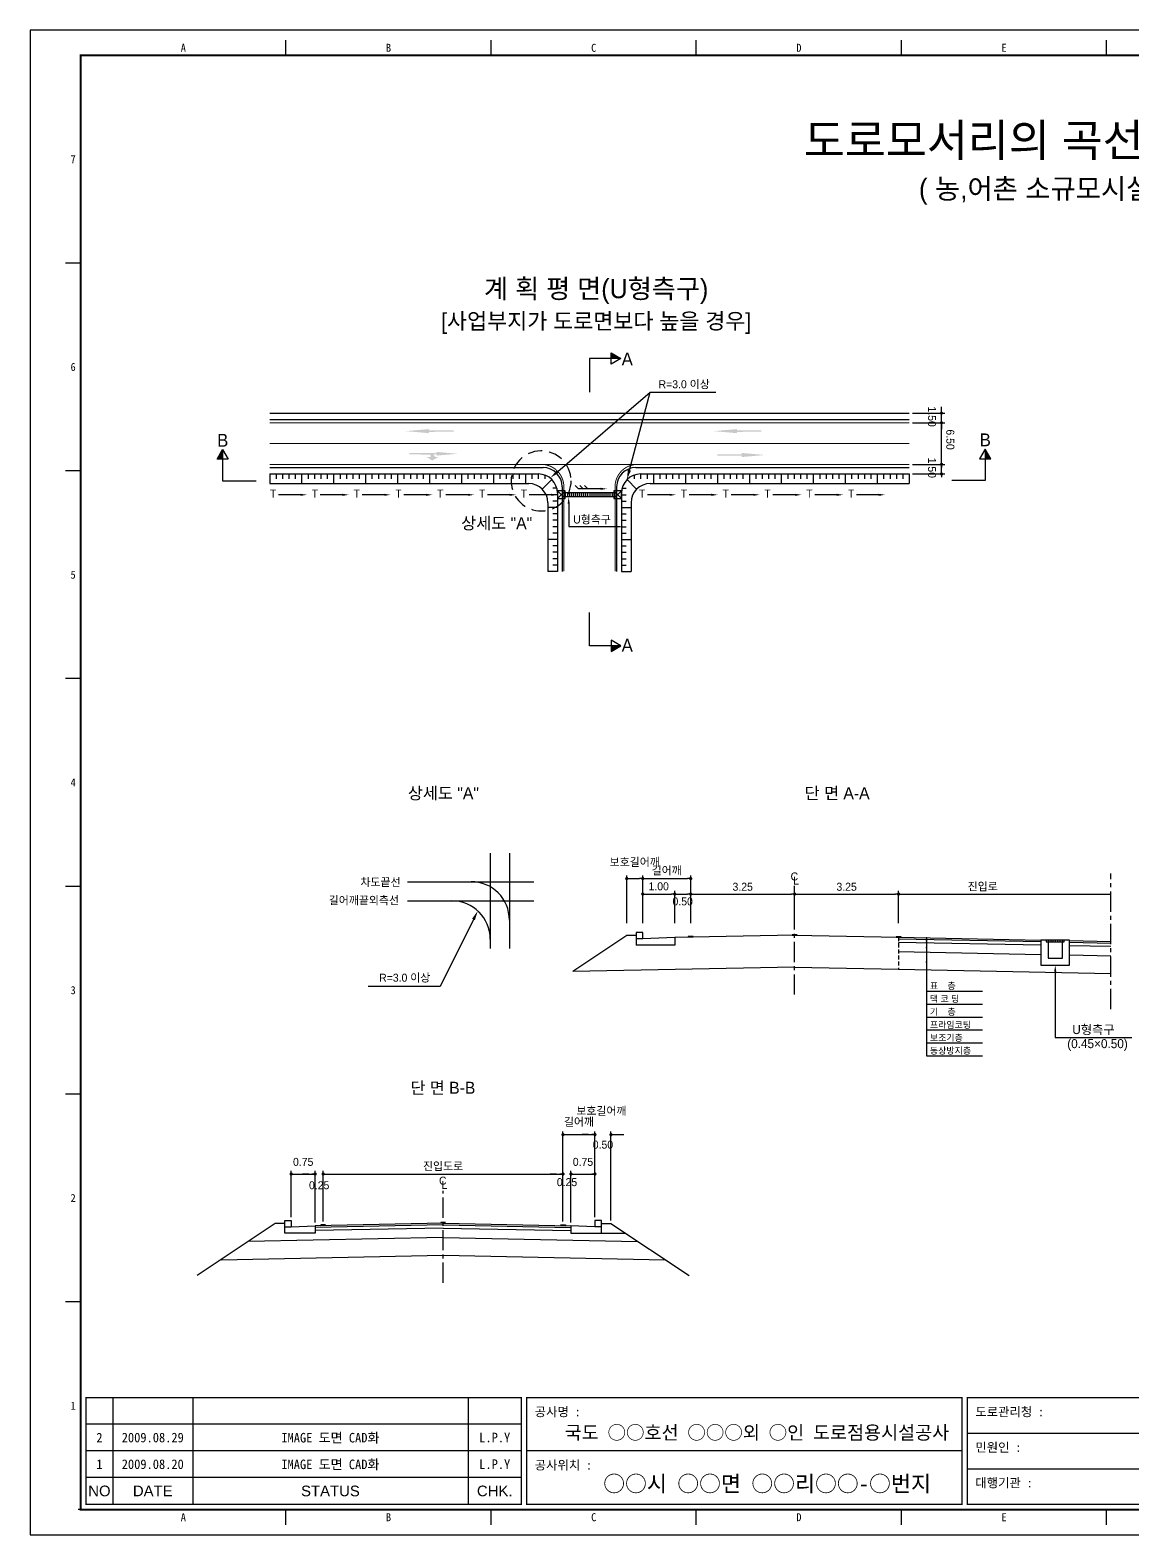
# Model space of a CAD drawing. Header units: millimetres. Extents: x 476 to 809, y -5 to 230.
# Drawn here: x 476.2 to 648.6, y -5.3 to 229.9 of the extents above; entities that cross this region are included whole.
import ezdxf
from ezdxf.enums import TextEntityAlignment as Align

# ---------------------------------------------------------------- set-up
doc = ezdxf.new("R2010")
doc.units = ezdxf.units.MM
doc.linetypes.add('CENTER', pattern=[50.8, 31.75, -6.35, 6.35, -6.35])
doc.linetypes.add('HIDDEN', pattern=[9.525, 6.35, -3.175])
for name, color, linetype in [('CC-GSTR-0004', 4, 'Continuous'), ('CM-LANE-0030', 30, 'Continuous'), ('CZ-DIMT-0002', 7, 'Continuous'), ('CZ-EXST-0002', 1, 'Continuous'), ('CZ-LIN1-0007', 7, 'Continuous'), ('CZ-LIN2-0003', 3, 'Continuous'), ('CZ-LIN3-0005', 5, 'Continuous'), ('CZ-LINE-0001', 7, 'Continuous'), ('CZ-TEXT-BOX0', 7, 'Continuous'), ('TITLE', 7, 'Continuous')]:
    doc.layers.add(name, color=color, linetype=linetype)
doc.styles.add('견고딕', font='arial.ttf')
doc.styles.add('돋움', font='')
doc.styles.add('돋음체', font='')
doc.styles.get('돋움').set_extended_font_data('Dotum')
doc.styles.get('돋음체').set_extended_font_data('DotumChe')

# ---------------------------------------------------------------- blocks, each defined once
blk = doc.blocks.new('_Dot')
at = {"color": 0, "linetype": 'ByBlock', "lineweight": -2}
blk.add_line((-0.5, 0), (-1, 0), dxfattribs=at)
at = {"color": 0, "linetype": 'ByBlock', "const_width": 0.5}
blk.add_lwpolyline([(-0.25, 0, 1), (0.25, 0, 1)], format="xyb", close=True, dxfattribs=at)

msp = doc.modelspace()

# ---------------------------------------------------------------- hatches: boundary and pattern name
at = {"layer": 'CM-LANE-0030'}
for points in [[(596.1, 88.43), (596.09, 88.55), (595.34, 88.55), (595.35, 88.43)], [(540.38, 43.38), (540.38, 43.5), (541.13, 43.5), (541.13, 43.38)]]:
    msp.add_hatch(color=256, dxfattribs=at).paths.add_polyline_path(points)
at = {"layer": 'CZ-LIN1-0007'}
for points in [[(538.57, 167.54), (538.57, 167.33), (542.4, 167.33), (542.4, 167.12), (538.57, 167.11), (538.57, 166.9), (534.92, 167.22)], [(586.71, 167.54), (586.71, 167.33), (590.53, 167.33), (590.53, 167.12), (586.71, 167.11), (586.71, 166.9), (583.06, 167.22)], [(538.61, 163.8, -0.267976), (539.52, 163.2), (540.07, 163.2), (539.04, 162.62), (538.21, 163.19), (538.82, 163.19, 0.504994), (538.55, 163.56), (535.5, 163.58), (535.5, 163.82)], [(539.74, 163.97), (539.74, 163.78), (536.32, 163.78), (536.32, 163.59), (539.74, 163.59), (539.74, 163.4), (543.01, 163.68)], [(587.44, 163.81), (587.44, 163.6), (583.62, 163.6), (583.62, 163.38), (587.44, 163.38), (587.44, 163.17), (591.09, 163.49)], [(579.1, 88.09), (579.1, 88.22), (579.85, 88.23), (579.85, 88.11)], [(612.35, 88.09), (612.35, 88.22), (611.6, 88.23), (611.6, 88.11)], [(521.63, 43), (521.63, 43.12), (522.38, 43.14), (522.38, 43.01)], [(559.88, 43), (559.88, 43.12), (559.13, 43.14), (559.13, 43.01)]]:
    msp.add_hatch(color=256, dxfattribs=at).paths.add_polyline_path(points)
at = {"layer": 'CZ-LIN3-0005'}
h = msp.add_hatch(dxfattribs=at)
h.set_pattern_fill('ANSI31', color=256, scale=0.1, angle=45, style=0)
h.set_pattern_definition([(90, (473.87498, -2.32532), (-0.3175, 6e-17), [])])
h.paths.add_polyline_path([(567.44, 156.98), (567.44, 157.58), (559.84, 157.58), (559.84, 156.98)])
h = msp.add_hatch(dxfattribs=at)
h.set_pattern_fill('ANSI31', color=256, scale=0.1125, angle=45, style=0)
h.set_pattern_definition([(90, (610.44957, 13.9966), (-0.3571875, 6e-17), [])])
h.paths.add_polyline_path([(635.07, 87.66), (635.07, 87.38), (637.88, 87.38), (637.88, 87.66)])
at = {"layer": 'CZ-LINE-0001'}
for points in [[(567.03, 179.44), (567.03, 178.56), (568.55, 178.56)], [(505.41, 162.83), (506.29, 162.83), (506.29, 164.35)], [(625.51, 164.42), (625.51, 162.9), (626.39, 162.9)], [(568.55, 133.64), (567.03, 133.64), (567.03, 132.76)]]:
    msp.add_hatch(color=256, dxfattribs=at).paths.add_polyline_path(points)

# ---------------------------------------------------------------- linework, layer by layer
at = {"color": 0, "linetype": 'ByBlock', "lineweight": -2}
for p, q in [((618.69, 170.27), (618.69, 170.52)), ((618.69, 168.27), (618.69, 168.02)), ((618.69, 161.77), (618.69, 161.52)), ((618.69, 160.27), (618.69, 160.02)), ((612.22, 94.84), (612.47, 94.84)), ((559.75, 57.23), (560, 57.23)), ((564.25, 57.23), (564, 57.23)), ((564.25, 57.23), (564, 57.23)), ((567.25, 57.23), (567.5, 57.23)), ((517.25, 51.08), (517.5, 51.08)), ((520.5, 51.08), (520.25, 51.08)), ((520.5, 51.08), (520.25, 51.08)), ((522.25, 51.08), (522.5, 51.08)), ((522.25, 51.08), (522.5, 51.08)), ((559.25, 51.08), (559, 51.08)), ((559.25, 51.08), (559, 51.08)), ((561, 51.08), (561.25, 51.08)), ((561, 51.08), (561.25, 51.08)), ((564.25, 51.08), (564, 51.08))]:
    msp.add_line(p, q, dxfattribs=at)
at = {"color": 0, "linetype": 'ByBlock', "const_width": 0.25}
for points in [[(618.69, 170.15, 1), (618.69, 169.9, 1)], [(618.69, 168.4, 1), (618.69, 168.65, 1)], [(618.69, 161.9, 1), (618.69, 162.15, 1)], [(618.69, 160.4, 1), (618.69, 160.65, 1)], [(612.09, 94.84, 1), (611.84, 94.84, 1)], [(559.63, 57.23, 1), (559.38, 57.23, 1)], [(564.38, 57.23, 1), (564.63, 57.23, 1)], [(564.38, 57.23, 1), (564.63, 57.23, 1)], [(567.13, 57.23, 1), (566.88, 57.23, 1)], [(517.13, 51.08, 1), (516.88, 51.08, 1)], [(520.63, 51.08, 1), (520.88, 51.08, 1)], [(520.63, 51.08, 1), (520.88, 51.08, 1)], [(522.13, 51.08, 1), (521.88, 51.08, 1)], [(522.13, 51.08, 1), (521.88, 51.08, 1)], [(559.38, 51.08, 1), (559.63, 51.08, 1)], [(559.38, 51.08, 1), (559.63, 51.08, 1)], [(560.88, 51.08, 1), (560.63, 51.08, 1)], [(560.88, 51.08, 1), (560.63, 51.08, 1)], [(564.38, 51.08, 1), (564.63, 51.08, 1)]]:
    msp.add_lwpolyline(points, format="xyb", close=True, dxfattribs=at)
at = {"layer": 'CC-GSTR-0004'}
for p, q in [((513.64, 161.52), (556.39, 161.52)), ((513.64, 160.52), (555.64, 160.52)), ((556.14, 161.52), (556.14, 161.52)), ((570.89, 161.52), (613.64, 161.52)), ((571.14, 161.52), (571.14, 161.52)), ((571.64, 160.52), (613.64, 160.52)), ((559.39, 158.52), (559.39, 145.28)), ((567.89, 158.52), (567.89, 145.28)), ((558.64, 157.52), (558.64, 145.28)), ((568.64, 157.52), (568.64, 145.28))]:
    msp.add_line(p, q, dxfattribs=at)
for points in [[(513.64, 170.02), (613.64, 170.02)], [(513.64, 169.02), (613.64, 169.02)], [(516, 42.83), (517, 42.83), (520.75, 42.98), (520.75, 41.83), (516, 41.83), (516, 43.83), (517, 43.83), (517, 42.83)], [(565.5, 42.83), (564.5, 42.83), (560.75, 42.98), (560.75, 41.83), (565.5, 41.83), (565.5, 43.83), (564.5, 43.83), (564.5, 42.83)]]:
    msp.add_lwpolyline(points, dxfattribs=at)
for centre, start, end in [((555.64, 157.52), 360, 90), ((556.39, 158.52), 360, 90), ((570.89, 158.52), 90, 180), ((571.64, 157.52), 90, 180)]:
    msp.add_arc(centre, 3, start, end, dxfattribs=at)
at = {"layer": 'CM-LANE-0030'}
for p, q in [((595.34, 88.55), (596.09, 88.55)), ((595.35, 88.43), (596.1, 88.43)), ((596.09, 88.55), (596.1, 88.43)), ((540.38, 43.5), (540.38, 43.38)), ((541.13, 43.5), (540.38, 43.5)), ((541.13, 43.38), (540.38, 43.38))]:
    msp.add_line(p, q, dxfattribs=at)
at = {"layer": 'CM-LANE-0030', "const_width": 0.15}
msp.add_lwpolyline([(513.64, 165.27), (613.64, 165.27)], dxfattribs=at)
at = {"layer": 'CZ-EXST-0002'}
for p, q in [((513.64, 160.52), (513.64, 159.02)), ((514.64, 160.52), (514.64, 159.77)), ((515.64, 160.52), (515.64, 159.77)), ((516.64, 160.52), (516.64, 159.77)), ((517.64, 160.52), (517.64, 159.77)), ((518.64, 160.52), (518.64, 159.02)), ((519.64, 160.52), (519.64, 159.77)), ((520.64, 160.52), (520.64, 159.77)), ((521.64, 160.52), (521.64, 159.77)), ((522.64, 160.52), (522.64, 159.77)), ((523.64, 160.52), (523.64, 159.02)), ((524.64, 160.52), (524.64, 159.77)), ((525.64, 160.52), (525.64, 159.77)), ((526.64, 160.52), (526.64, 159.77)), ((527.64, 160.52), (527.64, 159.77)), ((528.64, 160.52), (528.64, 159.02)), ((529.64, 160.52), (529.64, 159.77)), ((530.64, 160.52), (530.64, 159.77)), ((531.64, 160.52), (531.64, 159.77)), ((532.64, 160.52), (532.64, 159.77)), ((533.64, 160.52), (533.64, 159.02)), ((534.64, 160.52), (534.64, 159.77)), ((535.64, 160.52), (535.64, 159.77)), ((536.64, 160.52), (536.64, 159.77)), ((537.64, 160.52), (537.64, 159.77)), ((538.64, 160.52), (538.64, 159.02)), ((539.64, 160.52), (539.64, 159.77)), ((540.64, 160.52), (540.64, 159.77)), ((541.64, 160.52), (541.64, 159.77)), ((542.64, 160.52), (542.64, 159.77)), ((543.64, 160.52), (543.64, 159.02)), ((544.64, 160.52), (544.64, 159.77)), ((545.64, 160.52), (545.64, 159.77)), ((546.64, 160.52), (546.64, 159.77)), ((547.64, 160.52), (547.64, 159.77)), ((548.64, 160.52), (548.64, 159.02)), ((549.64, 160.52), (549.64, 159.77)), ((550.64, 160.52), (550.64, 159.77)), ((551.64, 160.52), (551.64, 159.77)), ((552.64, 160.52), (552.64, 159.77)), ((553.64, 160.52), (553.64, 159.02)), ((554.64, 160.52), (554.64, 159.77)), ((555.64, 160.52), (555.64, 159.77)), ((556.64, 160.35), (556.64, 159.77)), ((570.64, 160.35), (570.64, 159.77)), ((571.64, 160.52), (571.64, 159.77)), ((572.64, 160.52), (572.64, 159.77)), ((573.64, 160.52), (573.64, 159.02)), ((574.64, 160.52), (574.64, 159.77)), ((575.64, 160.52), (575.64, 159.77)), ((576.64, 160.52), (576.64, 159.77)), ((577.64, 160.52), (577.64, 159.77)), ((578.64, 160.52), (578.64, 159.02)), ((579.64, 160.52), (579.64, 159.77)), ((580.64, 160.52), (580.64, 159.77)), ((581.64, 160.52), (581.64, 159.77)), ((582.64, 160.52), (582.64, 159.77)), ((583.64, 160.52), (583.64, 159.02)), ((584.64, 160.52), (584.64, 159.77)), ((585.64, 160.52), (585.64, 159.77)), ((586.64, 160.52), (586.64, 159.77)), ((587.64, 160.52), (587.64, 159.77)), ((588.64, 160.52), (588.64, 159.02)), ((589.64, 160.52), (589.64, 159.77)), ((590.64, 160.52), (590.64, 159.77)), ((591.64, 160.52), (591.64, 159.77)), ((592.64, 160.52), (592.64, 159.77)), ((593.64, 160.52), (593.64, 159.02)), ((594.64, 160.52), (594.64, 159.77)), ((595.64, 160.52), (595.64, 159.77)), ((596.64, 160.52), (596.64, 159.77)), ((597.64, 160.52), (597.64, 159.77)), ((598.64, 160.52), (598.64, 159.02)), ((599.64, 160.52), (599.64, 159.77)), ((600.64, 160.52), (600.64, 159.77)), ((601.64, 160.52), (601.64, 159.77)), ((602.64, 160.52), (602.64, 159.77)), ((603.64, 160.52), (603.64, 159.02)), ((604.64, 160.52), (604.64, 159.77)), ((605.64, 160.52), (605.64, 159.77)), ((606.64, 160.52), (606.64, 159.77)), ((607.64, 160.52), (607.64, 159.77)), ((608.64, 160.52), (608.64, 159.02)), ((609.64, 160.52), (609.64, 159.77)), ((610.64, 160.52), (610.64, 159.77)), ((611.64, 160.52), (611.64, 159.77)), ((612.64, 160.52), (612.64, 159.77)), ((613.64, 160.52), (613.64, 159.02)), ((513.64, 159.02), (554.14, 159.02)), ((557.76, 159.64), (556.26, 158.14)), ((558.54, 158.28), (557.89, 158.28)), ((568.73, 158.28), (569.39, 158.28)), ((569.52, 159.64), (571.02, 158.14)), ((573.14, 159.02), (613.64, 159.02)), ((557.14, 156.02), (557.14, 145.28)), ((558.64, 155.28), (557.14, 155.28)), ((558.64, 156.28), (557.89, 156.28)), ((568.64, 157.28), (569.39, 157.28)), ((568.64, 156.28), (569.39, 156.28)), ((568.64, 155.28), (570.14, 155.28)), ((570.14, 156.02), (570.14, 145.28)), ((558.64, 154.28), (557.89, 154.28)), ((558.64, 153.28), (557.89, 153.28)), ((568.64, 154.28), (569.39, 154.28)), ((568.64, 153.28), (569.39, 153.28)), ((558.64, 152.28), (557.89, 152.28)), ((558.64, 151.28), (557.89, 151.28)), ((568.64, 152.28), (569.39, 152.28)), ((568.64, 151.28), (569.39, 151.28)), ((558.64, 150.28), (557.14, 150.28)), ((558.64, 149.28), (557.89, 149.28)), ((558.64, 148.28), (557.89, 148.28)), ((568.64, 150.28), (570.14, 150.28)), ((568.64, 149.28), (569.39, 149.28)), ((568.64, 148.28), (569.39, 148.28)), ((558.64, 147.28), (557.89, 147.28)), ((558.64, 146.28), (557.89, 146.28)), ((568.64, 147.28), (569.39, 147.28)), ((568.64, 146.28), (569.39, 146.28)), ((558.64, 145.28), (557.14, 145.28)), ((568.64, 145.28), (570.14, 145.28)), ((548.13, 101.26), (548.13, 86.31)), ((551.13, 101.26), (551.13, 86.31)), ((535.19, 96.78), (554.94, 96.78)), ((535.19, 93.78), (554.94, 93.78)), ((569.47, 88.35), (561.04, 82.73)), ((570.97, 88.35), (569.47, 88.35)), ((571.97, 88.85), (570.97, 88.85)), ((570.97, 88.85), (570.97, 86.85)), ((571.97, 87.85), (570.97, 87.85)), ((571.97, 87.85), (571.97, 88.85)), ((576.97, 88.05), (571.97, 87.85)), ((595.72, 88.43), (576.97, 88.05)), ((576.97, 88.05), (576.97, 86.85)), ((595.72, 88.43), (611.97, 88.1)), ((576.97, 86.85), (570.97, 86.85)), ((595.72, 83.43), (561.04, 82.73)), ((595.72, 83.43), (611.97, 83.1))]:
    msp.add_line(p, q, dxfattribs=at)
at = {"layer": 'CZ-EXST-0002', "color": 5}
msp.add_line((558.64, 157.28), (557.89, 157.28), dxfattribs=at)
at = {"layer": 'CZ-EXST-0002'}
for centre, start, end in [((554.14, 156.02), 360, 90), ((573.14, 156.02), 90, 180)]:
    msp.add_arc(centre, 3, start, end, dxfattribs=at)
at = {"layer": 'CZ-LIN1-0007'}
for p, q in [((579.85, 88.23), (579.1, 88.22)), ((579.1, 88.22), (579.1, 88.09)), ((579.85, 88.11), (579.1, 88.09)), ((611.6, 88.23), (612.35, 88.22)), ((611.6, 88.11), (612.35, 88.09)), ((612.35, 88.22), (612.35, 88.09)), ((522.38, 43.14), (521.63, 43.12)), ((521.63, 43.12), (521.63, 43)), ((522.38, 43.01), (521.63, 43)), ((559.13, 43.14), (559.88, 43.12)), ((559.13, 43.01), (559.88, 43)), ((559.88, 43.12), (559.88, 43))]:
    msp.add_line(p, q, dxfattribs=at)
at = {"layer": 'CZ-LIN1-0007', "const_width": 0.15}
msp.add_lwpolyline([(513.64, 168.52), (613.64, 168.52)], dxfattribs=at)
for points in [[(513.64, 162.02), (556.14, 162.02, -0.414214), (559.64, 158.52), (559.64, 145.28)], [(567.64, 145.28), (567.64, 158.52, -0.414214), (571.14, 162.02), (613.64, 162.02)]]:
    msp.add_lwpolyline(points, format="xyb", dxfattribs=at)
at = {"layer": 'CZ-LIN1-0007', "linetype": 'HIDDEN', "ltscale": 0.5, "const_width": 0.15}
msp.add_lwpolyline([(556.14, 162.02), (571.14, 162.02)], dxfattribs=at)
at = {"layer": 'CZ-LIN2-0003'}
for p, q in [((611.97, 88.1), (634.22, 87.66)), ((611.97, 87.85), (634.22, 87.41)), ((611.97, 87.35), (634.22, 86.91)), ((638.72, 87.57), (645.16, 87.44)), ((638.72, 87.32), (645.16, 87.19)), ((611.97, 85.85), (634.22, 85.41)), ((638.72, 86.82), (645.16, 86.69)), ((638.72, 85.32), (645.16, 85.19)), ((611.97, 83.1), (645.16, 82.44)), ((514.5, 43.33), (502.3, 35.19)), ((516, 43.33), (514.5, 43.33)), ((540.75, 43.38), (520.75, 42.98)), ((540.75, 43.13), (520.75, 42.73)), ((540.75, 42.63), (520.75, 42.23)), ((540.75, 42.63), (560.75, 42.23)), ((565.5, 43.33), (567, 43.33)), ((567, 43.33), (579.21, 35.19)), ((540.75, 41.13), (510.29, 40.52)), ((540.75, 41.13), (571.22, 40.52)), ((565.5, 41.83), (569.25, 41.83))]:
    msp.add_line(p, q, dxfattribs=at)
for points in [[(540.75, 43.38), (560.75, 42.98)], [(540.75, 43.13), (560.75, 42.73)], [(506.04, 37.68), (540.75, 38.38), (575.47, 37.68)]]:
    msp.add_lwpolyline(points, dxfattribs=at)
for centre in [(545.13, 90.78), (542.13, 87.78)]:
    msp.add_arc(centre, 6, 0, 90, dxfattribs=at)
at = {"layer": 'CZ-LIN3-0005'}
for p, q in [((558.64, 157.88), (559.84, 156.68)), ((558.64, 156.68), (559.84, 157.88)), ((561.94, 158.2), (561.41, 158.73)), ((562.67, 158.2), (562.14, 158.73)), ((563.4, 158.2), (562.87, 158.73)), ((567.44, 156.68), (568.64, 157.88)), ((567.44, 157.88), (568.64, 156.68)), ((634.22, 87.66), (634.22, 83.72)), ((638.72, 87.66), (634.22, 87.66)), ((635.35, 87.66), (635.35, 84.84)), ((637.6, 84.84), (637.6, 87.66)), ((638.72, 83.72), (638.72, 87.66)), ((635.35, 84.84), (637.6, 84.84)), ((634.22, 83.72), (638.72, 83.72))]:
    msp.add_line(p, q, dxfattribs=at)
for points in [[(558.64, 156.68), (559.84, 156.68), (559.84, 157.88), (558.64, 157.88)], [(567.44, 156.68), (568.64, 156.68), (568.64, 157.88), (567.44, 157.88)], [(635.07, 87.66), (635.07, 87.38), (637.88, 87.38), (637.88, 87.66)]]:
    msp.add_lwpolyline(points, close=True, dxfattribs=at)
for points in [[(565.4, 158.2), (561.94, 158.2)], [(567.44, 157.58), (559.84, 157.58)], [(559.84, 156.98), (567.44, 156.98)]]:
    msp.add_lwpolyline(points, dxfattribs=at)
msp.add_solid([(565.4, 158.37), (566.4, 158.2), (565.4, 158.04)], dxfattribs=at)
at = {"layer": 'CZ-LINE-0001'}
for p, q in [((567.03, 177.68), (567.03, 179.44)), ((567.03, 179.44), (568.55, 178.56)), ((568.55, 178.56), (563.64, 178.56)), ((563.64, 178.56), (563.64, 173.33)), ((568.55, 178.56), (567.03, 177.68)), ((573.12, 173.3), (583.38, 173.3)), ((614.14, 170.02), (619.19, 170.02)), ((618.69, 160.52), (618.69, 171.02)), ((614.14, 168.52), (619.19, 168.52)), ((618.69, 168.02), (618.69, 167.52)), ((505.41, 162.83), (506.29, 164.35)), ((507.17, 162.83), (505.41, 162.83)), ((506.29, 164.35), (506.29, 159.44)), ((506.29, 164.35), (507.17, 162.83)), ((625.51, 164.42), (624.64, 162.9)), ((624.64, 162.9), (626.39, 162.9)), ((625.51, 164.42), (625.51, 159.51)), ((626.39, 162.9), (625.51, 164.42)), ((614.14, 162.02), (619.19, 162.02)), ((614.14, 160.52), (619.19, 160.52)), ((506.29, 159.44), (511.52, 159.44)), ((625.51, 159.51), (620.28, 159.51)), ((563.64, 133.64), (563.64, 138.87)), ((568.55, 133.64), (567.03, 134.52)), ((567.03, 134.52), (567.03, 132.76)), ((568.55, 133.64), (563.64, 133.64)), ((567.03, 132.76), (568.55, 133.64)), ((569.47, 90.29), (569.47, 97.77)), ((569.97, 97.27), (571.47, 97.27)), ((571.97, 95.34), (571.97, 97.77)), ((571.97, 95.34), (571.97, 97.77)), ((572.47, 97.27), (578.97, 97.27)), ((579.47, 95.34), (579.47, 97.77)), ((571.97, 90.29), (571.97, 95.34)), ((572.47, 94.84), (576.47, 94.84)), ((576.97, 90.29), (576.97, 95.34)), ((576.97, 90.29), (576.97, 95.34)), ((577.47, 94.84), (578.97, 94.84)), ((579.47, 90.29), (579.47, 95.34)), ((579.47, 90.29), (579.47, 95.34)), ((579.97, 94.84), (595.22, 94.84)), ((595.72, 90.29), (595.72, 95.34)), ((595.72, 90.29), (595.72, 95.34)), ((596.22, 94.84), (611.47, 94.84)), ((611.97, 90.29), (611.97, 95.34)), ((611.97, 90.29), (611.97, 95.34)), ((612.47, 94.84), (645.16, 94.84)), ((616.35, 88.01), (616.35, 69.55)), ((616.35, 79.67), (625.09, 79.67)), ((616.35, 77.65), (625.09, 77.65)), ((616.35, 75.62), (625.09, 75.62)), ((616.35, 73.6), (625.09, 73.6)), ((616.35, 71.57), (625.09, 71.57)), ((616.35, 69.55), (625.09, 69.55)), ((559.5, 51.58), (559.5, 57.73)), ((559.5, 57.23), (564.5, 57.23)), ((563.5, 57.23), (562.5, 57.23)), ((564.5, 51.58), (564.5, 57.73)), ((564.5, 51.58), (564.5, 57.73)), ((567, 43.83), (567, 57.73)), ((567, 57.23), (569, 57.23)), ((517, 44.33), (517, 51.58)), ((517, 51.08), (520.75, 51.08)), ((519.75, 51.08), (518.75, 51.08)), ((520.75, 43.48), (520.75, 51.58)), ((520.75, 43.48), (520.75, 51.58)), ((522, 43.63), (522, 51.58)), ((522, 43.63), (522, 51.58)), ((522, 51.08), (524, 51.08)), ((523, 51.08), (559.5, 51.08)), ((558.5, 51.08), (557.5, 51.08)), ((559.5, 43.63), (559.5, 51.58)), ((559.5, 43.63), (559.5, 51.58)), ((560.75, 43.48), (560.75, 51.58)), ((560.75, 43.48), (560.75, 51.58)), ((560.75, 51.08), (562.75, 51.08)), ((561.75, 51.08), (564.5, 51.08)), ((564.5, 44.33), (564.5, 51.58))]:
    msp.add_line(p, q, dxfattribs=at)
at = {"layer": 'CZ-LINE-0001', "linetype": 'HIDDEN', "ltscale": 0.35}
msp.add_line((560.74, 160), (560.74, 160), dxfattribs=at)
at = {"layer": 'CZ-LINE-0001', "linetype": 'CENTER', "ltscale": 0.1}
for p, q in [((645.16, 76.85), (645.16, 98.04)), ((595.72, 79.12), (595.72, 96.14)), ((540.75, 34.07), (540.75, 48.45))]:
    msp.add_line(p, q, dxfattribs=at)
at = {"layer": 'CZ-LINE-0001', "linetype": 'HIDDEN', "ltscale": 0.1}
msp.add_line((611.97, 88.1), (611.97, 83.1), dxfattribs=at)
at = {"layer": 'CZ-LINE-0001'}
for points in [[(558.69, 160.91), (573.12, 173.3)], [(569.88, 161.12), (573.12, 173.3)], [(560.4, 155.9), (560.4, 152.29), (568.51, 152.29)], [(545.51, 90.88), (540.28, 80.41), (529.05, 80.41)]]:
    msp.add_lwpolyline(points, dxfattribs=at)
at = {"layer": 'CZ-LINE-0001', "color": 5}
for points in [[(518.48, 157.27), (515.02, 157.27)], [(525.02, 157.27), (521.55, 157.27)], [(531.55, 157.27), (528.09, 157.27)], [(538.09, 157.27), (534.63, 157.27)], [(544.63, 157.27), (541.17, 157.27)], [(551.17, 157.27), (547.7, 157.27)], [(557.7, 157.27), (554.24, 157.27)], [(576.17, 157.27), (572.71, 157.27)], [(582.71, 157.27), (579.25, 157.27)], [(589.25, 157.27), (585.79, 157.27)], [(595.79, 157.27), (592.32, 157.27)], [(602.32, 157.27), (598.86, 157.27)], [(608.86, 157.27), (605.4, 157.27)]]:
    msp.add_lwpolyline(points, dxfattribs=at)
at = {"layer": 'CZ-LINE-0001', "extrusion": (0, 0, -1)}
msp.add_lwpolyline([(-636.47, 82.72), (-636.47, 72.44), (-648.47, 72.44)], dxfattribs=at)
at = {"layer": 'CZ-LINE-0001', "linetype": 'HIDDEN', "ltscale": 0.35}
msp.add_arc((556.09, 159.44), 4.69, 6.7667, 6.749, dxfattribs=at)
at = {"layer": 'CZ-LINE-0001', "linetype": 'ByBlock'}
for centre, start, end in [((616.35, 87.96), 0, 180), ((616.35, 87.96), 0, 180), ((616.35, 87.96), 180, 0), ((616.35, 87.96), 180, 0), ((616.35, 87.75), 0, 180), ((616.35, 87.75), 0, 180), ((616.35, 87.75), 180, 0), ((616.35, 87.75), 180, 0), ((616.35, 87.52), 0, 180), ((616.35, 87.52), 0, 180), ((616.35, 87.52), 180, 0), ((616.35, 87.52), 180, 0), ((616.34, 87.27), 0, 180), ((616.34, 87.27), 0, 180), ((616.34, 87.27), 180, 0), ((616.34, 87.27), 180, 0), ((616.34, 86.47), 0, 180), ((616.34, 86.47), 0, 180), ((616.34, 86.47), 180, 0), ((616.34, 86.47), 180, 0), ((616.34, 84.23), 0, 180), ((616.34, 84.23), 0, 180), ((616.34, 84.23), 180, 0), ((616.34, 84.23), 180, 0)]:
    msp.add_arc(centre, 0.0625, start, end, dxfattribs=at)
at = {"layer": 'CZ-LINE-0001'}
for points in [[(558.85, 160.72), (557.55, 159.94), (558.53, 161.1)], [(570.13, 161.06), (569.5, 159.67), (569.64, 161.18)], [(560.23, 155.9), (560.4, 156.9), (560.56, 155.9)], [(545.29, 90.99), (546.18, 92.22), (545.73, 90.77)]]:
    msp.add_solid(points, dxfattribs=at)
at = {"layer": 'CZ-LINE-0001', "color": 5}
for points in [[(518.48, 157.43), (519.48, 157.27), (518.48, 157.1)], [(525.02, 157.43), (526.02, 157.27), (525.02, 157.1)], [(531.55, 157.43), (532.55, 157.27), (531.55, 157.1)], [(538.09, 157.43), (539.09, 157.27), (538.09, 157.1)], [(544.63, 157.43), (545.63, 157.27), (544.63, 157.1)], [(551.17, 157.43), (552.17, 157.27), (551.17, 157.1)], [(557.7, 157.43), (558.7, 157.27), (557.7, 157.1)], [(576.17, 157.43), (577.17, 157.27), (576.17, 157.1)], [(582.71, 157.43), (583.71, 157.27), (582.71, 157.1)], [(589.25, 157.43), (590.25, 157.27), (589.25, 157.1)], [(595.79, 157.43), (596.79, 157.27), (595.79, 157.1)], [(602.32, 157.43), (603.32, 157.27), (602.32, 157.1)], [(608.86, 157.43), (609.86, 157.27), (608.86, 157.1)]]:
    msp.add_solid(points, dxfattribs=at)
at = {"layer": 'CZ-LINE-0001', "extrusion": (0, 0, -1)}
msp.add_solid([(-636.64, 82.72), (-636.47, 83.72), (-636.3, 82.72)], dxfattribs=at)
at = {"layer": 'TITLE', "color": 7, "linetype": 'Continuous'}
for p, q in [((516.18, 225.96), (516.18, 228.34)), ((548.27, 225.96), (548.27, 228.34)), ((580.35, 225.96), (580.35, 228.34)), ((612.43, 225.96), (612.43, 228.34)), ((644.51, 225.96), (644.51, 228.34)), ((484.1, 193.48), (481.72, 193.48)), ((484.1, 161), (481.72, 161)), ((484.1, 128.53), (481.72, 128.53)), ((484.1, 96.05), (481.72, 96.05)), ((484.1, 63.57), (481.72, 63.57)), ((484.1, 31.09), (481.72, 31.09)), ((516.18, -3.76), (516.18, -1.39)), ((548.27, -3.76), (548.27, -1.39)), ((580.35, -3.76), (580.35, -1.39)), ((612.43, -3.76), (612.43, -1.39)), ((644.51, -3.76), (644.51, -1.39))]:
    msp.add_line(p, q, dxfattribs=at)
at = {"layer": 'TITLE', "ltscale": 150}
for p, q in [((489.1, 16.12), (489.1, -0.55)), ((501.61, 16.12), (501.61, -0.55)), ((544.66, 16.12), (544.66, -0.55)), ((553, 11.95), (484.94, 11.95)), ((622.73, 10.56), (690.79, 10.56)), ((553, 7.78), (484.94, 7.78)), ((621.89, 7.78), (553.83, 7.78)), ((622.73, 5), (690.79, 5)), ((553, 3.61), (484.94, 3.61))]:
    msp.add_line(p, q, dxfattribs=at)
at = {"layer": 'TITLE'}
msp.add_line((805.01, -1.39), (483.71, -1.39), dxfattribs=at)
msp.add_lwpolyline([(476.18, -5.34), (808.88, -5.34), (808.88, 229.92), (476.18, 229.92)], close=True, dxfattribs=at)
at = {"layer": 'TITLE', "linetype": 'Continuous', "const_width": 0.317}
msp.add_lwpolyline([(484.1, -1.39), (484.1, 225.96), (804.92, 225.96), (804.92, -1.39)], close=True, dxfattribs=at)
at = {"layer": 'TITLE', "ltscale": 150, "const_width": 0.208}
for points in [[(484.94, 16.12), (553, 16.12), (553, -0.55), (484.94, -0.55)], [(553.83, 16.12), (621.89, 16.12), (621.89, -0.55), (553.83, -0.55)], [(690.79, -0.55), (622.73, -0.55), (622.73, 16.12), (690.79, 16.12)]]:
    msp.add_lwpolyline(points, close=True, dxfattribs=at)

# ---------------------------------------------------------------- block references
at = {"layer": 'CZ-LINE-0001', "xscale": 0.5, "yscale": 0.5, "zscale": 0.5, "rotation": 180}
for p in [(569.47, 97.27), (571.97, 97.27), (571.97, 94.84), (576.97, 94.84), (579.47, 94.84), (595.72, 94.84)]:
    msp.add_blockref('_Dot', p, dxfattribs=at)
at = {"layer": 'CZ-LINE-0001', "xscale": 0.5, "yscale": 0.5, "zscale": 0.5}
for p in [(571.97, 97.27), (579.47, 97.27), (576.97, 94.84), (579.47, 94.84), (595.72, 94.84), (611.97, 94.84)]:
    msp.add_blockref('_Dot', p, dxfattribs=at)

# ---------------------------------------------------------------- texts
at = {"layer": 'CZ-DIMT-0002', "style": '돋움'}
for s, height, p in [('A', 2, (569.55, 178.5)), ('R=3.0 이상', 1.25, (578.45, 174.55)), ('B', 2, (506.3, 165.79)), ('B', 2, (625.53, 165.86)), ('상세도 "A"', 1.875, (549.13, 152.83)), ('U형측구', 1.25, (564.04, 153.41)), ('A', 2, (569.55, 133.75)), ('차도끝선', 1.25, (530.97, 96.71)), ('C', 1.25, (595.68, 97.6)), ('L', 1.25, (595.94, 96.94)), ('길어깨끝외측선', 1.25, (528.37, 93.86)), ('R=3.0 이상', 1.25, (534.76, 81.77)), ('U형측구', 1.406, (642.45, 73.66)), ('(0.45×0.50)', 1.4062, (643.08, 71.46)), ('C', 1.25, (540.71, 50.04)), ('L', 1.25, (540.98, 49.38))]:
    msp.add_text(s, height=height, dxfattribs=at).set_placement(p, align=Align.MIDDLE_CENTER)
for s, p in [('1.50', (616.58, 171.08)), ('6.50', (619.44, 167.49)), ('1.50', (616.58, 163.08))]:
    msp.add_text(s, height=1.25, rotation=270, dxfattribs=at).set_placement(p)
at = {"layer": 'CZ-DIMT-0002', "color": 5, "style": '돋움'}
for p in [(513.68, 156.83), (520.21, 156.83), (526.75, 156.83), (533.29, 156.83), (539.82, 156.83), (546.36, 156.83), (552.9, 156.83), (571.37, 156.83), (577.91, 156.83), (584.45, 156.83), (590.98, 156.83), (597.52, 156.83), (604.06, 156.83)]:
    msp.add_text('T', height=1.25, dxfattribs=at).set_placement(p)
at = {"layer": 'CZ-DIMT-0002', "style": '돋움'}
for s, p in [('표    층', (616.87, 79.99)), ('택 코 팅', (616.87, 77.96)), ('기    층', (616.87, 75.93)), ('프라임코팅', (616.87, 73.91)), ('보조기층', (616.87, 71.88)), ('동상방지층', (616.87, 69.86))]:
    msp.add_text(s, height=1, dxfattribs=at).set_placement(p)
at = {"layer": 'CZ-DIMT-0002', "char_height": 1.25, "attachment_point": 5, "style": '돋움'}
for s, insert in [('진입로', (625.13, 95.98)), ('보호길어깨', (565.51, 60.88)), ('\\A1;길어깨', (562, 59.17)), ('\\A1;0.50', (565.75, 55.66)), ('\\A1;0.75', (518.88, 52.97)), ('\\A1;진입도로', (540.75, 52.25)), ('\\A1;0.75', (562.63, 52.97)), ('\\A1;0.25', (521.38, 49.31)), ('\\A1;0.25', (560.13, 49.8))]:
    msp.add_mtext(s, dxfattribs=dict(at, insert=insert))
at = {"layer": 'CZ-LINE-0001', "char_height": 1.25, "attachment_point": 5, "style": '돋움'}
for s, insert in [('\\A1;보호길어깨', (570.72, 99.78)), ('\\A1;길어깨', (575.72, 98.47)), ('\\A1;1.00', (574.47, 96.05)), ('\\A1;3.25', (587.6, 95.98)), ('\\A1;3.25', (603.85, 95.98)), ('\\A1;0.50', (578.22, 93.69))]:
    msp.add_mtext(s, dxfattribs=dict(at, insert=insert))
at = {"layer": 'CZ-TEXT-BOX0', "style": '돋움'}
for s, height, p in [('계 획 평 면(U형측구)', 3, (564.69, 189.5)), ('[사업부지가 도로면보다 높을 경우]', 2.5, (564.69, 184.43)), ('상세도 "A"', 1.875, (540.8, 110.62)), ('단 면 A-A', 1.875, (602.36, 110.62)), ('단 면 B-B', 1.875, (540.72, 64.56))]:
    msp.add_text(s, height=height, dxfattribs=at).set_placement(p, align=Align.MIDDLE_CENTER)
at = {"layer": 'TITLE', "color": 3, "linetype": 'Continuous', "style": '돋음체'}
for s, p in [('A', (500.14, 227.15)), ('B', (532.22, 227.15)), ('C', (564.31, 227.15)), ('D', (596.39, 227.15)), ('E', (628.47, 227.15)), ('7', (482.91, 209.73)), ('6', (482.91, 177.25)), ('5', (482.91, 144.77)), ('4', (482.91, 112.29)), ('3', (482.91, 79.81)), ('2', (482.91, 47.33)), ('1', (482.91, 14.86)), ('A', (500.14, -2.58)), ('B', (532.22, -2.58)), ('C', (564.31, -2.58)), ('D', (596.39, -2.58)), ('E', (628.47, -2.58))]:
    msp.add_text(s, height=1.25, dxfattribs=at).set_placement(p, align=Align.MIDDLE)
at = {"layer": 'TITLE', "style": '돋움'}
for s, height, p in [('도로모서리의 곡선화 계획평면도', 5.108, (643.89, 212.7)), ('( 농,어촌 소규모시설 등 : 2차로 )', 3.1434, (643.93, 205.13))]:
    msp.add_text(s, height=height, dxfattribs=at).set_placement(p, align=Align.MIDDLE_CENTER)
at = {"layer": 'TITLE', "style": '돋음체'}
for s, p in [('공사명 : ', (555.08, 13.2)), ('도로관리청 :', (623.98, 13.2)), ('민원인 :', (623.98, 7.64)), ('공사위치 :', (555.08, 4.87)), ('대행기관 :', (623.98, 2.09))]:
    msp.add_text(s, height=1.418, dxfattribs=at).set_placement(p)
at = {"layer": 'TITLE', "color": 7, "linetype": 'Continuous', "style": '돋음체'}
for s, height, p in [('국도 ○○호선 ○○○외 ○인 도로점용시설공사', 2.1218, (589.83, 10.68)), ('○○시 ○○면 ○○리○○-○번지', 2.5015, (591.42, 2.69))]:
    msp.add_text(s, height=height, dxfattribs=at).set_placement(p, align=Align.MIDDLE)
at = {"layer": 'TITLE', "color": 1, "linetype": 'Continuous', "style": '돋음체'}
msp.add_text('2', height=1.5, dxfattribs=at).set_placement((487.02, 9.87), align=Align.MIDDLE)
at = {"layer": 'TITLE', "linetype": 'Continuous'}
for s, height, style, p in [('2009.08.29', 1.501, '돋음체', (495.36, 9.87)), ('L.P.Y', 1.501, '돋음체', (548.83, 9.87)), ('1', 1.5, '돋음체', (487.02, 5.7)), ('2009.08.20', 1.501, '돋음체', (495.36, 5.7)), ('L.P.Y', 1.501, '돋음체', (548.83, 5.7)), ('NO', 1.668, '견고딕', (487.02, 1.53)), ('DATE', 1.668, '견고딕', (495.36, 1.53)), ('STATUS', 1.668, '견고딕', (523.14, 1.53)), ('CHK.', 1.668, '견고딕', (548.83, 1.53))]:
    msp.add_text(s, height=height, dxfattribs=dict(at, style=style)).set_placement(p, align=Align.MIDDLE)
at = {"layer": 'TITLE', "style": '돋음체'}
for p in [(523.14, 9.87), (523.14, 5.7)]:
    msp.add_text('IMAGE 도면 CAD화', height=1.5009, dxfattribs=at).set_placement(p, align=Align.MIDDLE)

doc.saveas('drawing.dxf')
